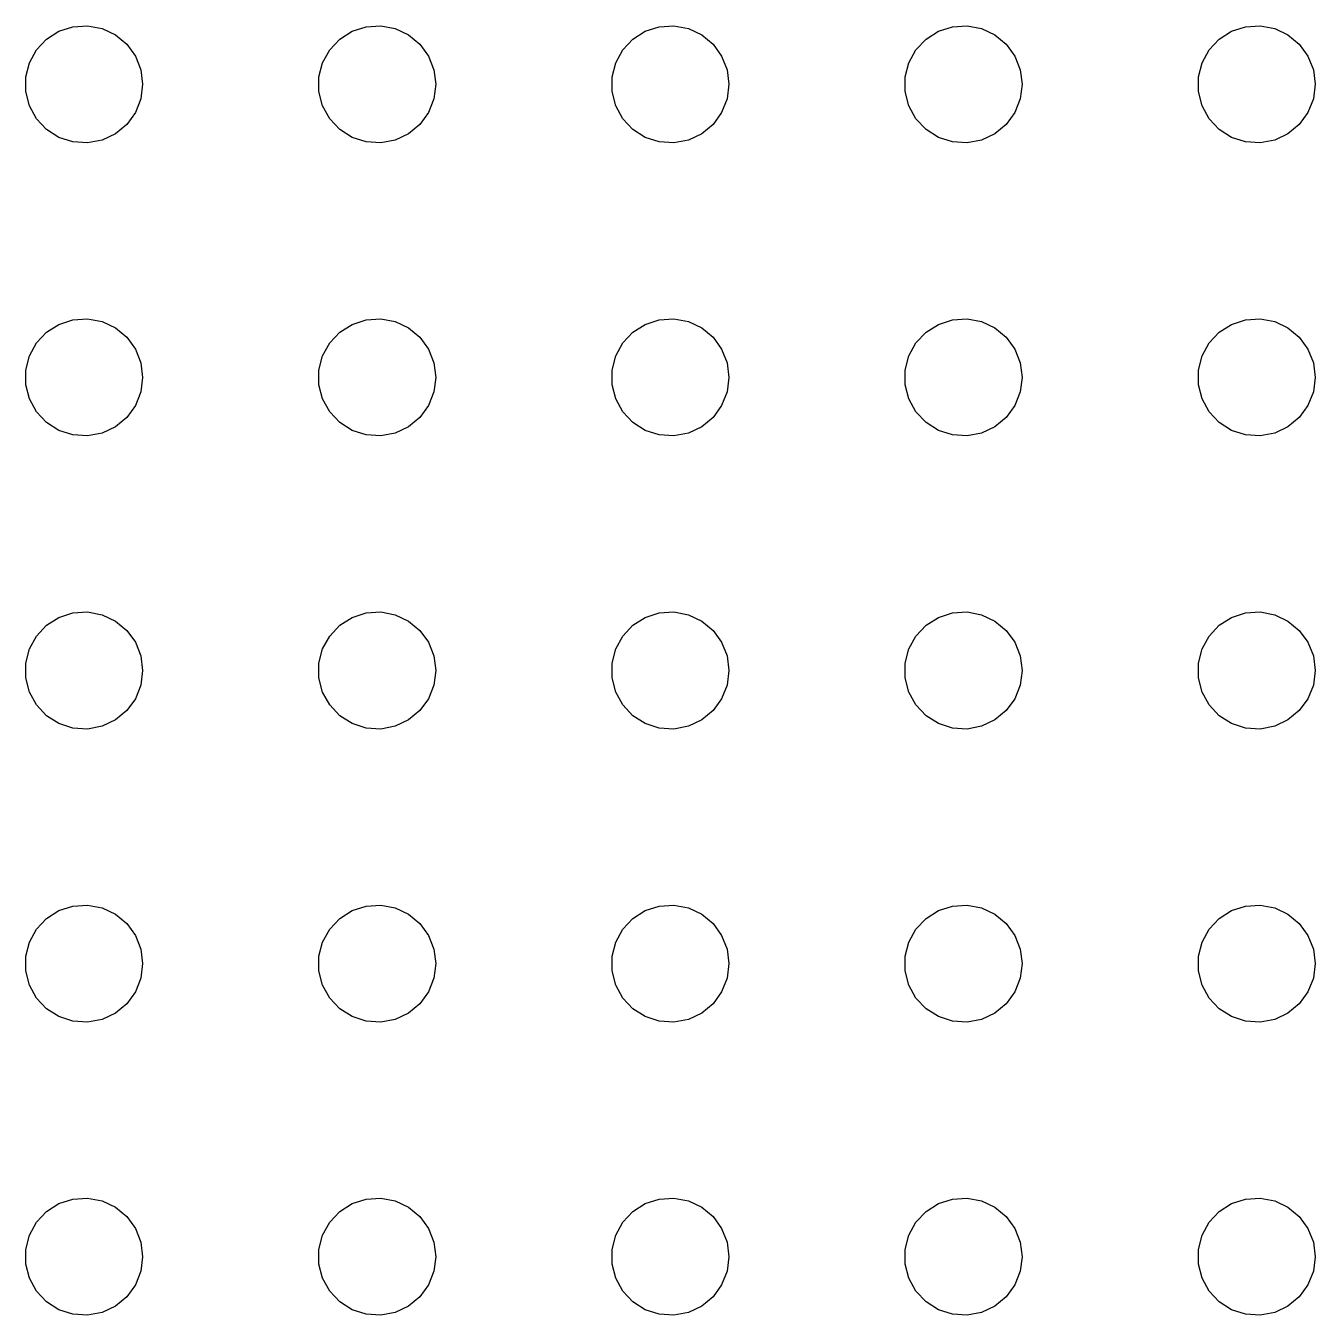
# Model space of a CAD drawing. Header units: metres. Extents: x -148 to 148, y -148 to 148.
# Drawn here: x 4.5 to 70.5, y -70.5 to -4.5 of the extents above; entities that cross this region are included whole.
import ezdxf

# ---------------------------------------------------------------- set-up
doc = ezdxf.new("R2010")
doc.units = ezdxf.units.M

msp = doc.modelspace()

# ---------------------------------------------------------------- linework, layer by layer
for p, q in [((6.22266, -4.78551), (6.93785, -4.55313)), ((6.93785, -4.55313), (7.68837, -4.50591)), ((7.68837, -4.50591), (8.42705, -4.64682)), ((21.2227, -4.78551), (21.9379, -4.55313)), ((21.9379, -4.55313), (22.6884, -4.50591)), ((22.6884, -4.50591), (23.427, -4.64682)), ((36.2227, -4.78551), (36.9379, -4.55313)), ((36.9379, -4.55313), (37.6884, -4.50591)), ((37.6884, -4.50591), (38.427, -4.64682)), ((51.2227, -4.78551), (51.9379, -4.55313)), ((51.9379, -4.55313), (52.6884, -4.50591)), ((52.6884, -4.50591), (53.427, -4.64682)), ((66.2227, -4.78551), (66.9379, -4.55313)), ((66.9379, -4.55313), (67.6884, -4.50591)), ((67.6884, -4.50591), (68.427, -4.64682)), ((5.07294, -5.73663), (5.58772, -5.18845)), ((5.58772, -5.18845), (6.22266, -4.78551)), ((8.42705, -4.64682), (9.10747, -4.96701)), ((9.10747, -4.96701), (9.6869, -5.44635)), ((20.0729, -5.73663), (20.5877, -5.18845)), ((20.5877, -5.18845), (21.2227, -4.78551)), ((23.427, -4.64682), (24.1075, -4.96701)), ((24.1075, -4.96701), (24.6869, -5.44635)), ((35.0729, -5.73663), (35.5877, -5.18845)), ((35.5877, -5.18845), (36.2227, -4.78551)), ((38.427, -4.64682), (39.1075, -4.96701)), ((39.1075, -4.96701), (39.6869, -5.44635)), ((50.0729, -5.73663), (50.5877, -5.18845)), ((50.5877, -5.18845), (51.2227, -4.78551)), ((53.427, -4.64682), (54.1075, -4.96701)), ((54.1075, -4.96701), (54.6869, -5.44635)), ((65.073, -5.73663), (65.5877, -5.18845)), ((65.5877, -5.18845), (66.2227, -4.78551)), ((68.427, -4.64682), (69.1075, -4.96701)), ((69.1075, -4.96701), (69.6869, -5.44635)), ((4.71066, -6.39561), (5.07294, -5.73663)), ((9.6869, -5.44635), (10.1289, -6.05473)), ((19.7107, -6.39561), (20.0729, -5.73663)), ((24.6869, -5.44635), (25.1289, -6.05473)), ((34.7107, -6.39561), (35.0729, -5.73663)), ((39.6869, -5.44635), (40.1289, -6.05473)), ((49.7107, -6.39561), (50.0729, -5.73663)), ((54.6869, -5.44635), (55.1289, -6.05473)), ((64.7107, -6.39561), (65.073, -5.73663)), ((69.6869, -5.44635), (70.1289, -6.05473)), ((4.52365, -7.12399), (4.71066, -6.39561)), ((10.1289, -6.05473), (10.4057, -6.75392)), ((19.5237, -7.12399), (19.7107, -6.39561)), ((25.1289, -6.05473), (25.4057, -6.75392)), ((34.5237, -7.12399), (34.7107, -6.39561)), ((40.1289, -6.05473), (40.4057, -6.75392)), ((49.5237, -7.12399), (49.7107, -6.39561)), ((55.1289, -6.05473), (55.4057, -6.75392)), ((64.5237, -7.12399), (64.7107, -6.39561)), ((70.1289, -6.05473), (70.4057, -6.75392)), ((4.52365, -7.87599), (4.52365, -7.12399)), ((10.4057, -6.75392), (10.5, -7.5)), ((19.5237, -7.87599), (19.5237, -7.12399)), ((25.4057, -6.75392), (25.5, -7.5)), ((34.5237, -7.87599), (34.5237, -7.12399)), ((40.4057, -6.75392), (40.5, -7.5)), ((49.5237, -7.87599), (49.5237, -7.12399)), ((55.4057, -6.75392), (55.5, -7.5)), ((64.5237, -7.87599), (64.5237, -7.12399)), ((70.4057, -6.75392), (70.5, -7.5)), ((4.71066, -8.60437), (4.52365, -7.87599)), ((10.5, -7.5), (10.4057, -8.24606)), ((19.7107, -8.60437), (19.5237, -7.87599)), ((25.5, -7.5), (25.4057, -8.24606)), ((34.7107, -8.60437), (34.5237, -7.87599)), ((40.5, -7.5), (40.4057, -8.24606)), ((49.7107, -8.60437), (49.5237, -7.87599)), ((55.5, -7.5), (55.4057, -8.24606)), ((64.7107, -8.60437), (64.5237, -7.87599)), ((70.5, -7.5), (70.4057, -8.24606)), ((10.4057, -8.24606), (10.1289, -8.94525)), ((25.4057, -8.24606), (25.1289, -8.94525)), ((40.4057, -8.24606), (40.1289, -8.94525)), ((55.4057, -8.24606), (55.1289, -8.94525)), ((70.4057, -8.24606), (70.1289, -8.94525)), ((5.07294, -9.26335), (4.71066, -8.60437)), ((10.1289, -8.94525), (9.6869, -9.55363)), ((20.0729, -9.26335), (19.7107, -8.60437)), ((25.1289, -8.94525), (24.6869, -9.55363)), ((35.0729, -9.26335), (34.7107, -8.60437)), ((40.1289, -8.94525), (39.6869, -9.55363)), ((50.0729, -9.26335), (49.7107, -8.60437)), ((55.1289, -8.94525), (54.6869, -9.55363)), ((65.073, -9.26335), (64.7107, -8.60437)), ((70.1289, -8.94525), (69.6869, -9.55363)), ((5.58772, -9.81154), (5.07294, -9.26335)), ((6.22266, -10.2145), (5.58772, -9.81154)), ((9.6869, -9.55363), (9.10747, -10.033)), ((20.5877, -9.81154), (20.0729, -9.26335)), ((21.2227, -10.2145), (20.5877, -9.81154)), ((24.6869, -9.55363), (24.1075, -10.033)), ((35.5877, -9.81154), (35.0729, -9.26335)), ((36.2227, -10.2145), (35.5877, -9.81154)), ((39.6869, -9.55363), (39.1075, -10.033)), ((50.5877, -9.81154), (50.0729, -9.26335)), ((51.2227, -10.2145), (50.5877, -9.81154)), ((54.6869, -9.55363), (54.1075, -10.033)), ((65.5877, -9.81154), (65.073, -9.26335)), ((66.2227, -10.2145), (65.5877, -9.81154)), ((69.6869, -9.55363), (69.1075, -10.033)), ((6.93785, -10.4469), (6.22266, -10.2145)), ((7.68837, -10.4941), (6.93785, -10.4469)), ((8.42705, -10.3532), (7.68837, -10.4941)), ((9.10747, -10.033), (8.42705, -10.3532)), ((21.9379, -10.4469), (21.2227, -10.2145)), ((22.6884, -10.4941), (21.9379, -10.4469)), ((23.427, -10.3532), (22.6884, -10.4941)), ((24.1075, -10.033), (23.427, -10.3532)), ((36.9379, -10.4469), (36.2227, -10.2145)), ((37.6884, -10.4941), (36.9379, -10.4469)), ((38.427, -10.3532), (37.6884, -10.4941)), ((39.1075, -10.033), (38.427, -10.3532)), ((51.9379, -10.4469), (51.2227, -10.2145)), ((52.6884, -10.4941), (51.9379, -10.4469)), ((53.427, -10.3532), (52.6884, -10.4941)), ((54.1075, -10.033), (53.427, -10.3532)), ((66.9379, -10.4469), (66.2227, -10.2145)), ((67.6884, -10.4941), (66.9379, -10.4469)), ((68.427, -10.3532), (67.6884, -10.4941)), ((69.1075, -10.033), (68.427, -10.3532)), ((5.58772, -20.1884), (6.22266, -19.7855)), ((6.22266, -19.7855), (6.93785, -19.5531)), ((6.93785, -19.5531), (7.68837, -19.5059)), ((7.68837, -19.5059), (8.42705, -19.6468)), ((8.42705, -19.6468), (9.10747, -19.967)), ((20.5877, -20.1884), (21.2227, -19.7855)), ((21.2227, -19.7855), (21.9379, -19.5531)), ((21.9379, -19.5531), (22.6884, -19.5059)), ((22.6884, -19.5059), (23.427, -19.6468)), ((23.427, -19.6468), (24.1075, -19.967)), ((35.5877, -20.1884), (36.2227, -19.7855)), ((36.2227, -19.7855), (36.9379, -19.5531)), ((36.9379, -19.5531), (37.6884, -19.5059)), ((37.6884, -19.5059), (38.427, -19.6468)), ((38.427, -19.6468), (39.1075, -19.967)), ((50.5877, -20.1884), (51.2227, -19.7855)), ((51.2227, -19.7855), (51.9379, -19.5531)), ((51.9379, -19.5531), (52.6884, -19.5059)), ((52.6884, -19.5059), (53.427, -19.6468)), ((53.427, -19.6468), (54.1075, -19.967)), ((65.5877, -20.1884), (66.2227, -19.7855)), ((66.2227, -19.7855), (66.9379, -19.5531)), ((66.9379, -19.5531), (67.6884, -19.5059)), ((67.6884, -19.5059), (68.427, -19.6468)), ((68.427, -19.6468), (69.1075, -19.967)), ((5.07294, -20.7366), (5.58772, -20.1884)), ((9.10747, -19.967), (9.6869, -20.4464)), ((9.6869, -20.4464), (10.1289, -21.0547)), ((20.0729, -20.7366), (20.5877, -20.1884)), ((24.1075, -19.967), (24.6869, -20.4464)), ((24.6869, -20.4464), (25.1289, -21.0547)), ((35.0729, -20.7366), (35.5877, -20.1884)), ((39.1075, -19.967), (39.6869, -20.4464)), ((39.6869, -20.4464), (40.1289, -21.0547)), ((50.0729, -20.7366), (50.5877, -20.1884)), ((54.1075, -19.967), (54.6869, -20.4464)), ((54.6869, -20.4464), (55.1289, -21.0547)), ((65.073, -20.7366), (65.5877, -20.1884)), ((69.1075, -19.967), (69.6869, -20.4464)), ((69.6869, -20.4464), (70.1289, -21.0547)), ((4.71066, -21.3956), (5.07294, -20.7366)), ((10.1289, -21.0547), (10.4057, -21.7539)), ((19.7107, -21.3956), (20.0729, -20.7366)), ((25.1289, -21.0547), (25.4057, -21.7539)), ((34.7107, -21.3956), (35.0729, -20.7366)), ((40.1289, -21.0547), (40.4057, -21.7539)), ((49.7107, -21.3956), (50.0729, -20.7366)), ((55.1289, -21.0547), (55.4057, -21.7539)), ((64.7107, -21.3956), (65.073, -20.7366)), ((70.1289, -21.0547), (70.4057, -21.7539)), ((4.52365, -22.124), (4.71066, -21.3956)), ((10.4057, -21.7539), (10.5, -22.5)), ((19.5237, -22.124), (19.7107, -21.3956)), ((25.4057, -21.7539), (25.5, -22.5)), ((34.5237, -22.124), (34.7107, -21.3956)), ((40.4057, -21.7539), (40.5, -22.5)), ((49.5237, -22.124), (49.7107, -21.3956)), ((55.4057, -21.7539), (55.5, -22.5)), ((64.5237, -22.124), (64.7107, -21.3956)), ((70.4057, -21.7539), (70.5, -22.5)), ((4.52365, -22.876), (4.52365, -22.124)), ((19.5237, -22.876), (19.5237, -22.124)), ((34.5237, -22.876), (34.5237, -22.124)), ((49.5237, -22.876), (49.5237, -22.124)), ((64.5237, -22.876), (64.5237, -22.124)), ((4.71066, -23.6044), (4.52365, -22.876)), ((10.5, -22.5), (10.4057, -23.2461)), ((19.7107, -23.6044), (19.5237, -22.876)), ((25.5, -22.5), (25.4057, -23.2461)), ((34.7107, -23.6044), (34.5237, -22.876)), ((40.5, -22.5), (40.4057, -23.2461)), ((49.7107, -23.6044), (49.5237, -22.876)), ((55.5, -22.5), (55.4057, -23.2461)), ((64.7107, -23.6044), (64.5237, -22.876)), ((70.5, -22.5), (70.4057, -23.2461)), ((5.07294, -24.2634), (4.71066, -23.6044)), ((10.4057, -23.2461), (10.1289, -23.9453)), ((20.0729, -24.2634), (19.7107, -23.6044)), ((25.4057, -23.2461), (25.1289, -23.9453)), ((35.0729, -24.2634), (34.7107, -23.6044)), ((40.4057, -23.2461), (40.1289, -23.9453)), ((50.0729, -24.2634), (49.7107, -23.6044)), ((55.4057, -23.2461), (55.1289, -23.9453)), ((65.073, -24.2634), (64.7107, -23.6044)), ((70.4057, -23.2461), (70.1289, -23.9453)), ((5.58772, -24.8115), (5.07294, -24.2634)), ((10.1289, -23.9453), (9.6869, -24.5536)), ((20.5877, -24.8115), (20.0729, -24.2634)), ((25.1289, -23.9453), (24.6869, -24.5536)), ((35.5877, -24.8115), (35.0729, -24.2634)), ((40.1289, -23.9453), (39.6869, -24.5536)), ((50.5877, -24.8115), (50.0729, -24.2634)), ((55.1289, -23.9453), (54.6869, -24.5536)), ((65.5877, -24.8115), (65.073, -24.2634)), ((70.1289, -23.9453), (69.6869, -24.5536)), ((6.22266, -25.2145), (5.58772, -24.8115)), ((9.10747, -25.033), (8.42705, -25.3532)), ((9.6869, -24.5536), (9.10747, -25.033)), ((21.2227, -25.2145), (20.5877, -24.8115)), ((24.1075, -25.033), (23.427, -25.3532)), ((24.6869, -24.5536), (24.1075, -25.033)), ((36.2227, -25.2145), (35.5877, -24.8115)), ((39.1075, -25.033), (38.427, -25.3532)), ((39.6869, -24.5536), (39.1075, -25.033)), ((51.2227, -25.2145), (50.5877, -24.8115)), ((54.1075, -25.033), (53.427, -25.3532)), ((54.6869, -24.5536), (54.1075, -25.033)), ((66.2227, -25.2145), (65.5877, -24.8115)), ((69.1075, -25.033), (68.427, -25.3532)), ((69.6869, -24.5536), (69.1075, -25.033)), ((6.93785, -25.4469), (6.22266, -25.2145)), ((7.68837, -25.4941), (6.93785, -25.4469)), ((8.42705, -25.3532), (7.68837, -25.4941)), ((21.9379, -25.4469), (21.2227, -25.2145)), ((22.6884, -25.4941), (21.9379, -25.4469)), ((23.427, -25.3532), (22.6884, -25.4941)), ((36.9379, -25.4469), (36.2227, -25.2145)), ((37.6884, -25.4941), (36.9379, -25.4469)), ((38.427, -25.3532), (37.6884, -25.4941)), ((51.9379, -25.4469), (51.2227, -25.2145)), ((52.6884, -25.4941), (51.9379, -25.4469)), ((53.427, -25.3532), (52.6884, -25.4941)), ((66.9379, -25.4469), (66.2227, -25.2145)), ((67.6884, -25.4941), (66.9379, -25.4469)), ((68.427, -25.3532), (67.6884, -25.4941)), ((5.58772, -35.1885), (6.22266, -34.7855)), ((6.22266, -34.7855), (6.93785, -34.5531)), ((6.93785, -34.5531), (7.68837, -34.5059)), ((7.68837, -34.5059), (8.42705, -34.6468)), ((8.42705, -34.6468), (9.10747, -34.967)), ((9.10747, -34.967), (9.6869, -35.4464)), ((20.5877, -35.1885), (21.2227, -34.7855)), ((21.2227, -34.7855), (21.9379, -34.5531)), ((21.9379, -34.5531), (22.6884, -34.5059)), ((22.6884, -34.5059), (23.427, -34.6468)), ((23.427, -34.6468), (24.1075, -34.967)), ((24.1075, -34.967), (24.6869, -35.4464)), ((35.5877, -35.1885), (36.2227, -34.7855)), ((36.2227, -34.7855), (36.9379, -34.5531)), ((36.9379, -34.5531), (37.6884, -34.5059)), ((37.6884, -34.5059), (38.427, -34.6468)), ((38.427, -34.6468), (39.1075, -34.967)), ((39.1075, -34.967), (39.6869, -35.4464)), ((50.5877, -35.1885), (51.2227, -34.7855)), ((51.2227, -34.7855), (51.9379, -34.5531)), ((51.9379, -34.5531), (52.6884, -34.5059)), ((52.6884, -34.5059), (53.427, -34.6468)), ((53.427, -34.6468), (54.1075, -34.967)), ((54.1075, -34.967), (54.6869, -35.4464)), ((65.5877, -35.1885), (66.2227, -34.7855)), ((66.2227, -34.7855), (66.9379, -34.5531)), ((66.9379, -34.5531), (67.6884, -34.5059)), ((67.6884, -34.5059), (68.427, -34.6468)), ((68.427, -34.6468), (69.1075, -34.967)), ((69.1075, -34.967), (69.6869, -35.4464)), ((5.07294, -35.7366), (5.58772, -35.1885)), ((9.6869, -35.4464), (10.1289, -36.0547)), ((20.0729, -35.7366), (20.5877, -35.1885)), ((24.6869, -35.4464), (25.1289, -36.0547)), ((35.0729, -35.7366), (35.5877, -35.1885)), ((39.6869, -35.4464), (40.1289, -36.0547)), ((50.0729, -35.7366), (50.5877, -35.1885)), ((54.6869, -35.4464), (55.1289, -36.0547)), ((65.073, -35.7366), (65.5877, -35.1885)), ((69.6869, -35.4464), (70.1289, -36.0547)), ((4.71066, -36.3956), (5.07294, -35.7366)), ((10.1289, -36.0547), (10.4057, -36.7539)), ((19.7107, -36.3956), (20.0729, -35.7366)), ((25.1289, -36.0547), (25.4057, -36.7539)), ((34.7107, -36.3956), (35.0729, -35.7366)), ((40.1289, -36.0547), (40.4057, -36.7539)), ((49.7107, -36.3956), (50.0729, -35.7366)), ((55.1289, -36.0547), (55.4057, -36.7539)), ((64.7107, -36.3956), (65.073, -35.7366)), ((70.1289, -36.0547), (70.4057, -36.7539)), ((4.52365, -37.124), (4.71066, -36.3956)), ((10.4057, -36.7539), (10.5, -37.5)), ((19.5237, -37.124), (19.7107, -36.3956)), ((25.4057, -36.7539), (25.5, -37.5)), ((34.5237, -37.124), (34.7107, -36.3956)), ((40.4057, -36.7539), (40.5, -37.5)), ((49.5237, -37.124), (49.7107, -36.3956)), ((55.4057, -36.7539), (55.5, -37.5)), ((64.5237, -37.124), (64.7107, -36.3956)), ((70.4057, -36.7539), (70.5, -37.5)), ((4.52365, -37.876), (4.52365, -37.124)), ((10.5, -37.5), (10.4057, -38.2461)), ((19.5237, -37.876), (19.5237, -37.124)), ((25.5, -37.5), (25.4057, -38.2461)), ((34.5237, -37.876), (34.5237, -37.124)), ((40.5, -37.5), (40.4057, -38.2461)), ((49.5237, -37.876), (49.5237, -37.124)), ((55.5, -37.5), (55.4057, -38.2461)), ((64.5237, -37.876), (64.5237, -37.124)), ((70.5, -37.5), (70.4057, -38.2461)), ((4.71066, -38.6044), (4.52365, -37.876)), ((10.4057, -38.2461), (10.1289, -38.9453)), ((19.7107, -38.6044), (19.5237, -37.876)), ((25.4057, -38.2461), (25.1289, -38.9453)), ((34.7107, -38.6044), (34.5237, -37.876)), ((40.4057, -38.2461), (40.1289, -38.9453)), ((49.7107, -38.6044), (49.5237, -37.876)), ((55.4057, -38.2461), (55.1289, -38.9453)), ((64.7107, -38.6044), (64.5237, -37.876)), ((70.4057, -38.2461), (70.1289, -38.9453)), ((5.07294, -39.2634), (4.71066, -38.6044)), ((20.0729, -39.2634), (19.7107, -38.6044)), ((35.0729, -39.2634), (34.7107, -38.6044)), ((50.0729, -39.2634), (49.7107, -38.6044)), ((65.073, -39.2634), (64.7107, -38.6044)), ((5.58772, -39.8115), (5.07294, -39.2634)), ((9.6869, -39.5536), (9.10747, -40.033)), ((10.1289, -38.9453), (9.6869, -39.5536)), ((20.5877, -39.8115), (20.0729, -39.2634)), ((24.6869, -39.5536), (24.1075, -40.033)), ((25.1289, -38.9453), (24.6869, -39.5536)), ((35.5877, -39.8115), (35.0729, -39.2634)), ((39.6869, -39.5536), (39.1075, -40.033)), ((40.1289, -38.9453), (39.6869, -39.5536)), ((50.5877, -39.8115), (50.0729, -39.2634)), ((54.6869, -39.5536), (54.1075, -40.033)), ((55.1289, -38.9453), (54.6869, -39.5536)), ((65.5877, -39.8115), (65.073, -39.2634)), ((69.6869, -39.5536), (69.1075, -40.033)), ((70.1289, -38.9453), (69.6869, -39.5536)), ((6.22266, -40.2145), (5.58772, -39.8115)), ((6.93785, -40.4469), (6.22266, -40.2145)), ((9.10747, -40.033), (8.42705, -40.3532)), ((21.2227, -40.2145), (20.5877, -39.8115)), ((21.9379, -40.4469), (21.2227, -40.2145)), ((24.1075, -40.033), (23.427, -40.3532)), ((36.2227, -40.2145), (35.5877, -39.8115)), ((36.9379, -40.4469), (36.2227, -40.2145)), ((39.1075, -40.033), (38.427, -40.3532)), ((51.2227, -40.2145), (50.5877, -39.8115)), ((51.9379, -40.4469), (51.2227, -40.2145)), ((54.1075, -40.033), (53.427, -40.3532)), ((66.2227, -40.2145), (65.5877, -39.8115)), ((66.9379, -40.4469), (66.2227, -40.2145)), ((69.1075, -40.033), (68.427, -40.3532)), ((7.68837, -40.4941), (6.93785, -40.4469)), ((8.42705, -40.3532), (7.68837, -40.4941)), ((22.6884, -40.4941), (21.9379, -40.4469)), ((23.427, -40.3532), (22.6884, -40.4941)), ((37.6884, -40.4941), (36.9379, -40.4469)), ((38.427, -40.3532), (37.6884, -40.4941)), ((52.6884, -40.4941), (51.9379, -40.4469)), ((53.427, -40.3532), (52.6884, -40.4941)), ((67.6884, -40.4941), (66.9379, -40.4469)), ((68.427, -40.3532), (67.6884, -40.4941)), ((5.58772, -50.1885), (6.22266, -49.7855)), ((6.22266, -49.7855), (6.93785, -49.5531)), ((6.93785, -49.5531), (7.68837, -49.5059)), ((7.68837, -49.5059), (8.42705, -49.6468)), ((8.42705, -49.6468), (9.10747, -49.967)), ((9.10747, -49.967), (9.6869, -50.4464)), ((20.5877, -50.1885), (21.2227, -49.7855)), ((21.2227, -49.7855), (21.9379, -49.5531)), ((21.9379, -49.5531), (22.6884, -49.5059)), ((22.6884, -49.5059), (23.427, -49.6468)), ((23.427, -49.6468), (24.1075, -49.967)), ((24.1075, -49.967), (24.6869, -50.4464)), ((35.5877, -50.1885), (36.2227, -49.7855)), ((36.2227, -49.7855), (36.9379, -49.5531)), ((36.9379, -49.5531), (37.6884, -49.5059)), ((37.6884, -49.5059), (38.427, -49.6468)), ((38.427, -49.6468), (39.1075, -49.967)), ((39.1075, -49.967), (39.6869, -50.4464)), ((50.5877, -50.1885), (51.2227, -49.7855)), ((51.2227, -49.7855), (51.9379, -49.5531)), ((51.9379, -49.5531), (52.6884, -49.5059)), ((52.6884, -49.5059), (53.427, -49.6468)), ((53.427, -49.6468), (54.1075, -49.967)), ((54.1075, -49.967), (54.6869, -50.4464)), ((65.5877, -50.1885), (66.2227, -49.7855)), ((66.2227, -49.7855), (66.9379, -49.5531)), ((66.9379, -49.5531), (67.6884, -49.5059)), ((67.6884, -49.5059), (68.427, -49.6468)), ((68.427, -49.6468), (69.1075, -49.967)), ((69.1075, -49.967), (69.6869, -50.4464)), ((4.71066, -51.3956), (5.07294, -50.7366)), ((5.07294, -50.7366), (5.58772, -50.1885)), ((9.6869, -50.4464), (10.1289, -51.0547)), ((19.7107, -51.3956), (20.0729, -50.7366)), ((20.0729, -50.7366), (20.5877, -50.1885)), ((24.6869, -50.4464), (25.1289, -51.0547)), ((34.7107, -51.3956), (35.0729, -50.7366)), ((35.0729, -50.7366), (35.5877, -50.1885)), ((39.6869, -50.4464), (40.1289, -51.0547)), ((49.7107, -51.3956), (50.0729, -50.7366)), ((50.0729, -50.7366), (50.5877, -50.1885)), ((54.6869, -50.4464), (55.1289, -51.0547)), ((64.7107, -51.3956), (65.073, -50.7366)), ((65.073, -50.7366), (65.5877, -50.1885)), ((69.6869, -50.4464), (70.1289, -51.0547)), ((4.52365, -52.124), (4.71066, -51.3956)), ((10.1289, -51.0547), (10.4057, -51.7539)), ((19.5237, -52.124), (19.7107, -51.3956)), ((25.1289, -51.0547), (25.4057, -51.7539)), ((34.5237, -52.124), (34.7107, -51.3956)), ((40.1289, -51.0547), (40.4057, -51.7539)), ((49.5237, -52.124), (49.7107, -51.3956)), ((55.1289, -51.0547), (55.4057, -51.7539)), ((64.5237, -52.124), (64.7107, -51.3956)), ((70.1289, -51.0547), (70.4057, -51.7539)), ((4.52365, -52.876), (4.52365, -52.124)), ((10.4057, -51.7539), (10.5, -52.5)), ((19.5237, -52.876), (19.5237, -52.124)), ((25.4057, -51.7539), (25.5, -52.5)), ((34.5237, -52.876), (34.5237, -52.124)), ((40.4057, -51.7539), (40.5, -52.5)), ((49.5237, -52.876), (49.5237, -52.124)), ((55.4057, -51.7539), (55.5, -52.5)), ((64.5237, -52.876), (64.5237, -52.124)), ((70.4057, -51.7539), (70.5, -52.5)), ((10.5, -52.5), (10.4057, -53.2461)), ((25.5, -52.5), (25.4057, -53.2461)), ((40.5, -52.5), (40.4057, -53.2461)), ((55.5, -52.5), (55.4057, -53.2461)), ((70.5, -52.5), (70.4057, -53.2461)), ((4.71066, -53.6044), (4.52365, -52.876)), ((10.4057, -53.2461), (10.1289, -53.9453)), ((19.7107, -53.6044), (19.5237, -52.876)), ((25.4057, -53.2461), (25.1289, -53.9453)), ((34.7107, -53.6044), (34.5237, -52.876)), ((40.4057, -53.2461), (40.1289, -53.9453)), ((49.7107, -53.6044), (49.5237, -52.876)), ((55.4057, -53.2461), (55.1289, -53.9453)), ((64.7107, -53.6044), (64.5237, -52.876)), ((70.4057, -53.2461), (70.1289, -53.9453)), ((5.07294, -54.2634), (4.71066, -53.6044)), ((10.1289, -53.9453), (9.6869, -54.5536)), ((20.0729, -54.2634), (19.7107, -53.6044)), ((25.1289, -53.9453), (24.6869, -54.5536)), ((35.0729, -54.2634), (34.7107, -53.6044)), ((40.1289, -53.9453), (39.6869, -54.5536)), ((50.0729, -54.2634), (49.7107, -53.6044)), ((55.1289, -53.9453), (54.6869, -54.5536)), ((65.073, -54.2634), (64.7107, -53.6044)), ((70.1289, -53.9453), (69.6869, -54.5536)), ((5.58772, -54.8115), (5.07294, -54.2634)), ((9.6869, -54.5536), (9.10747, -55.033)), ((20.5877, -54.8115), (20.0729, -54.2634)), ((24.6869, -54.5536), (24.1075, -55.033)), ((35.5877, -54.8115), (35.0729, -54.2634)), ((39.6869, -54.5536), (39.1075, -55.033)), ((50.5877, -54.8115), (50.0729, -54.2634)), ((54.6869, -54.5536), (54.1075, -55.033)), ((65.5877, -54.8115), (65.073, -54.2634)), ((69.6869, -54.5536), (69.1075, -55.033)), ((6.22266, -55.2145), (5.58772, -54.8115)), ((6.93785, -55.4469), (6.22266, -55.2145)), ((8.42705, -55.3532), (7.68837, -55.4941)), ((9.10747, -55.033), (8.42705, -55.3532)), ((21.2227, -55.2145), (20.5877, -54.8115)), ((21.9379, -55.4469), (21.2227, -55.2145)), ((23.427, -55.3532), (22.6884, -55.4941)), ((24.1075, -55.033), (23.427, -55.3532)), ((36.2227, -55.2145), (35.5877, -54.8115)), ((36.9379, -55.4469), (36.2227, -55.2145)), ((38.427, -55.3532), (37.6884, -55.4941)), ((39.1075, -55.033), (38.427, -55.3532)), ((51.2227, -55.2145), (50.5877, -54.8115)), ((51.9379, -55.4469), (51.2227, -55.2145)), ((53.427, -55.3532), (52.6884, -55.4941)), ((54.1075, -55.033), (53.427, -55.3532)), ((66.2227, -55.2145), (65.5877, -54.8115)), ((66.9379, -55.4469), (66.2227, -55.2145)), ((68.427, -55.3532), (67.6884, -55.4941)), ((69.1075, -55.033), (68.427, -55.3532)), ((7.68837, -55.4941), (6.93785, -55.4469)), ((22.6884, -55.4941), (21.9379, -55.4469)), ((37.6884, -55.4941), (36.9379, -55.4469)), ((52.6884, -55.4941), (51.9379, -55.4469)), ((67.6884, -55.4941), (66.9379, -55.4469)), ((6.22266, -64.7855), (6.93785, -64.5531)), ((6.93785, -64.5531), (7.68837, -64.5059)), ((7.68837, -64.5059), (8.42705, -64.6468)), ((8.42705, -64.6468), (9.10747, -64.967)), ((21.2227, -64.7855), (21.9379, -64.5531)), ((21.9379, -64.5531), (22.6884, -64.5059)), ((22.6884, -64.5059), (23.427, -64.6468)), ((23.427, -64.6468), (24.1075, -64.967)), ((36.2227, -64.7855), (36.9379, -64.5531)), ((36.9379, -64.5531), (37.6884, -64.5059)), ((37.6884, -64.5059), (38.427, -64.6468)), ((38.427, -64.6468), (39.1075, -64.967)), ((51.2227, -64.7855), (51.9379, -64.5531)), ((51.9379, -64.5531), (52.6884, -64.5059)), ((52.6884, -64.5059), (53.427, -64.6468)), ((53.427, -64.6468), (54.1075, -64.967)), ((66.2227, -64.7855), (66.9379, -64.5531)), ((66.9379, -64.5531), (67.6884, -64.5059)), ((67.6884, -64.5059), (68.427, -64.6468)), ((68.427, -64.6468), (69.1075, -64.967)), ((5.07294, -65.7366), (5.58772, -65.1885)), ((5.58772, -65.1885), (6.22266, -64.7855)), ((9.10747, -64.967), (9.6869, -65.4464)), ((20.0729, -65.7366), (20.5877, -65.1885)), ((20.5877, -65.1885), (21.2227, -64.7855)), ((24.1075, -64.967), (24.6869, -65.4464)), ((35.0729, -65.7366), (35.5877, -65.1885)), ((35.5877, -65.1885), (36.2227, -64.7855)), ((39.1075, -64.967), (39.6869, -65.4464)), ((50.0729, -65.7366), (50.5877, -65.1885)), ((50.5877, -65.1885), (51.2227, -64.7855)), ((54.1075, -64.967), (54.6869, -65.4464)), ((65.073, -65.7366), (65.5877, -65.1885)), ((65.5877, -65.1885), (66.2227, -64.7855)), ((69.1075, -64.967), (69.6869, -65.4464)), ((4.71066, -66.3956), (5.07294, -65.7366)), ((9.6869, -65.4464), (10.1289, -66.0547)), ((19.7107, -66.3956), (20.0729, -65.7366)), ((24.6869, -65.4464), (25.1289, -66.0547)), ((34.7107, -66.3956), (35.0729, -65.7366)), ((39.6869, -65.4464), (40.1289, -66.0547)), ((49.7107, -66.3956), (50.0729, -65.7366)), ((54.6869, -65.4464), (55.1289, -66.0547)), ((64.7107, -66.3956), (65.073, -65.7366)), ((69.6869, -65.4464), (70.1289, -66.0547)), ((4.52365, -67.124), (4.71066, -66.3956)), ((10.1289, -66.0547), (10.4057, -66.7539)), ((19.5237, -67.124), (19.7107, -66.3956)), ((25.1289, -66.0547), (25.4057, -66.7539)), ((34.5237, -67.124), (34.7107, -66.3956)), ((40.1289, -66.0547), (40.4057, -66.7539)), ((49.5237, -67.124), (49.7107, -66.3956)), ((55.1289, -66.0547), (55.4057, -66.7539)), ((64.5237, -67.124), (64.7107, -66.3956)), ((70.1289, -66.0547), (70.4057, -66.7539)), ((4.52365, -67.876), (4.52365, -67.124)), ((10.4057, -66.7539), (10.5, -67.5)), ((19.5237, -67.876), (19.5237, -67.124)), ((25.4057, -66.7539), (25.5, -67.5)), ((34.5237, -67.876), (34.5237, -67.124)), ((40.4057, -66.7539), (40.5, -67.5)), ((49.5237, -67.876), (49.5237, -67.124)), ((55.4057, -66.7539), (55.5, -67.5)), ((64.5237, -67.876), (64.5237, -67.124)), ((70.4057, -66.7539), (70.5, -67.5)), ((4.71066, -68.6044), (4.52365, -67.876)), ((10.5, -67.5), (10.4057, -68.2461)), ((19.7107, -68.6044), (19.5237, -67.876)), ((25.5, -67.5), (25.4057, -68.2461)), ((34.7107, -68.6044), (34.5237, -67.876)), ((40.5, -67.5), (40.4057, -68.2461)), ((49.7107, -68.6044), (49.5237, -67.876)), ((55.5, -67.5), (55.4057, -68.2461)), ((64.7107, -68.6044), (64.5237, -67.876)), ((70.5, -67.5), (70.4057, -68.2461)), ((5.07294, -69.2634), (4.71066, -68.6044)), ((10.4057, -68.2461), (10.1289, -68.9453)), ((20.0729, -69.2634), (19.7107, -68.6044)), ((25.4057, -68.2461), (25.1289, -68.9453)), ((35.0729, -69.2634), (34.7107, -68.6044)), ((40.4057, -68.2461), (40.1289, -68.9453)), ((50.0729, -69.2634), (49.7107, -68.6044)), ((55.4057, -68.2461), (55.1289, -68.9453)), ((65.073, -69.2634), (64.7107, -68.6044)), ((70.4057, -68.2461), (70.1289, -68.9453)), ((5.58772, -69.8115), (5.07294, -69.2634)), ((10.1289, -68.9453), (9.6869, -69.5536)), ((20.5877, -69.8115), (20.0729, -69.2634)), ((25.1289, -68.9453), (24.6869, -69.5536)), ((35.5877, -69.8115), (35.0729, -69.2634)), ((40.1289, -68.9453), (39.6869, -69.5536)), ((50.5877, -69.8115), (50.0729, -69.2634)), ((55.1289, -68.9453), (54.6869, -69.5536)), ((65.5877, -69.8115), (65.073, -69.2634)), ((70.1289, -68.9453), (69.6869, -69.5536)), ((6.22266, -70.2145), (5.58772, -69.8115)), ((9.6869, -69.5536), (9.10747, -70.033)), ((21.2227, -70.2145), (20.5877, -69.8115)), ((24.6869, -69.5536), (24.1075, -70.033)), ((36.2227, -70.2145), (35.5877, -69.8115)), ((39.6869, -69.5536), (39.1075, -70.033)), ((51.2227, -70.2145), (50.5877, -69.8115)), ((54.6869, -69.5536), (54.1075, -70.033)), ((66.2227, -70.2145), (65.5877, -69.8115)), ((69.6869, -69.5536), (69.1075, -70.033)), ((6.93785, -70.4469), (6.22266, -70.2145)), ((7.68837, -70.4941), (6.93785, -70.4469)), ((8.42705, -70.3532), (7.68837, -70.4941)), ((9.10747, -70.033), (8.42705, -70.3532)), ((21.9379, -70.4469), (21.2227, -70.2145)), ((22.6884, -70.4941), (21.9379, -70.4469)), ((23.427, -70.3532), (22.6884, -70.4941)), ((24.1075, -70.033), (23.427, -70.3532)), ((36.9379, -70.4469), (36.2227, -70.2145)), ((37.6884, -70.4941), (36.9379, -70.4469)), ((38.427, -70.3532), (37.6884, -70.4941)), ((39.1075, -70.033), (38.427, -70.3532)), ((51.9379, -70.4469), (51.2227, -70.2145)), ((52.6884, -70.4941), (51.9379, -70.4469)), ((53.427, -70.3532), (52.6884, -70.4941)), ((54.1075, -70.033), (53.427, -70.3532)), ((66.9379, -70.4469), (66.2227, -70.2145)), ((67.6884, -70.4941), (66.9379, -70.4469)), ((68.427, -70.3532), (67.6884, -70.4941)), ((69.1075, -70.033), (68.427, -70.3532))]:
    msp.add_line(p, q)

doc.saveas('drawing.dxf')
